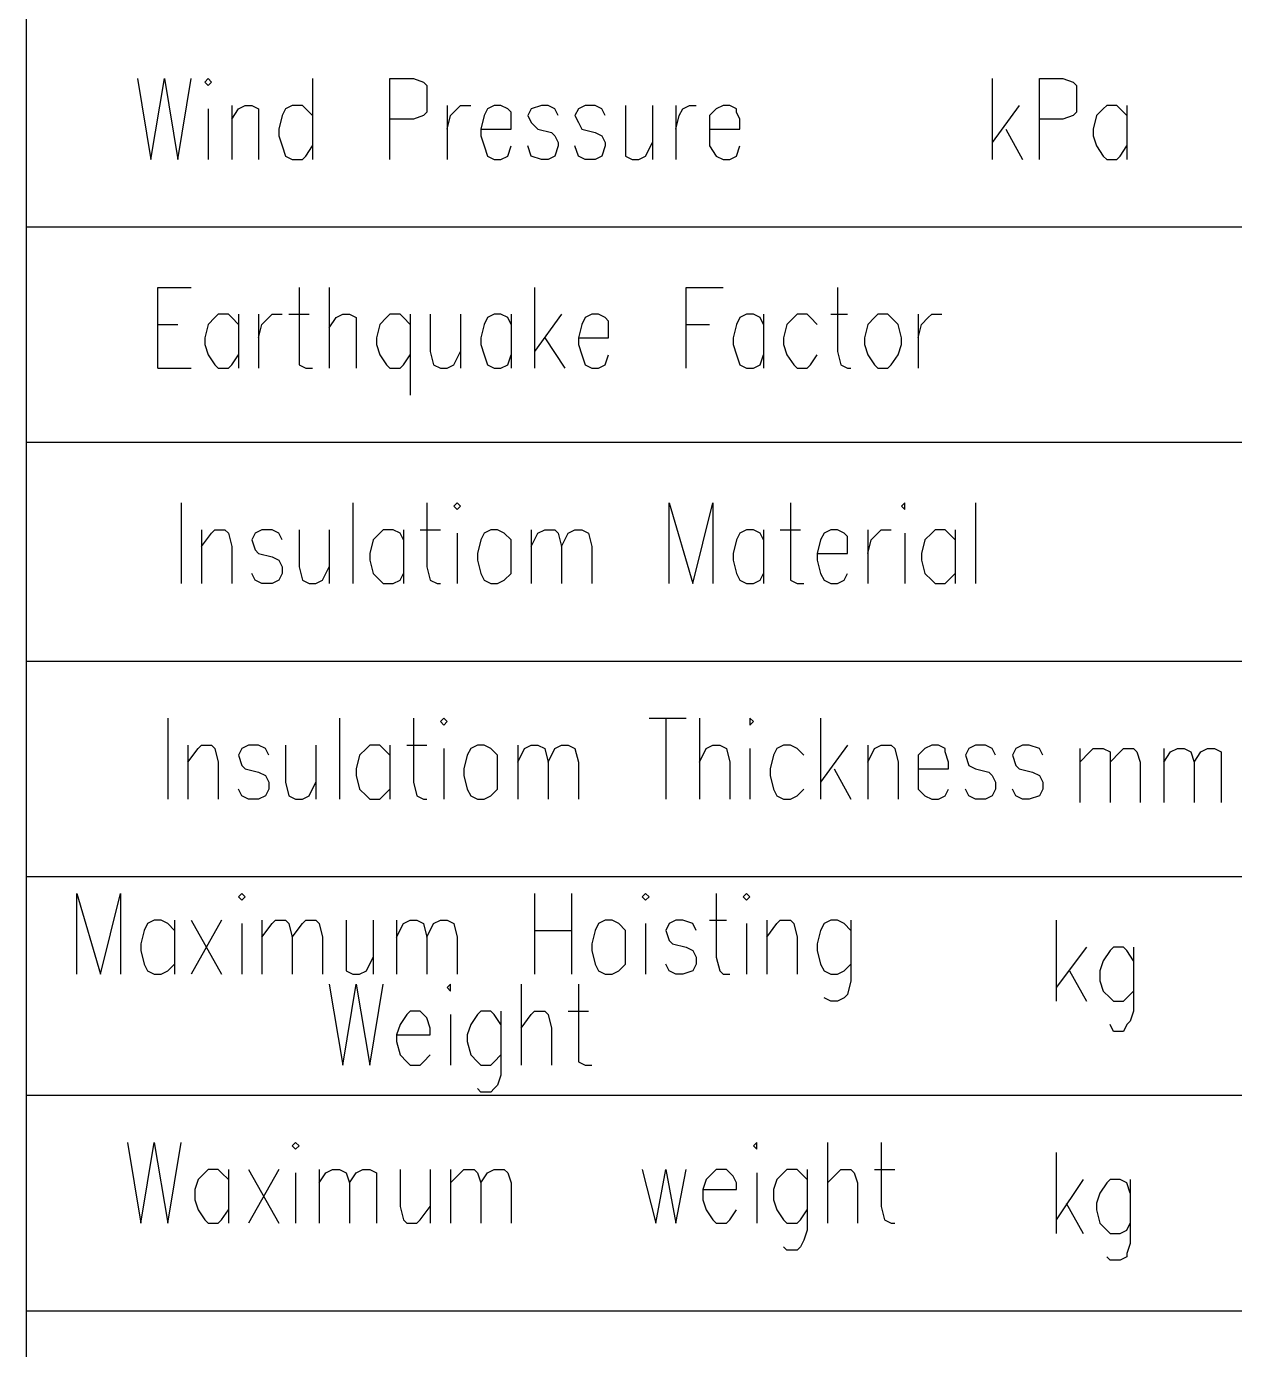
# Model space of a CAD drawing. Extents: x 13.06 to 16.25, y 9.33 to 13.85.
# Drawn here: x 15.2287 to 15.468, y 12.8023 to 13.0643 of the extents above; entities that cross this region are included whole.
import ezdxf

# ---------------------------------------------------------------- set-up
doc = ezdxf.new("R2010")
doc.units = 0
doc.header["$MEASUREMENT"] = 0
doc.linetypes.add('AUSGEZOGEN', pattern=[0])
doc.layers.get('0').update_dxf_attribs({"linetype": 'AUSGEZOGEN'})

msp = doc.modelspace()

# ---------------------------------------------------------------- linework, layer by layer
for points in [[(15.22867, 12.75467), (15.22867, 13.79933)], [(15.25067, 13.054), (15.25333, 13.038), (15.25333, 13.038), (15.256, 13.054), (15.256, 13.054), (15.25867, 13.038), (15.25867, 13.038), (15.26133, 13.054)], [(15.264, 13.05333), (15.26467, 13.05267), (15.26467, 13.05267), (15.26533, 13.05333), (15.26533, 13.05333), (15.26467, 13.054), (15.26467, 13.054), (15.264, 13.05333), (15.264, 13.05333)], [(15.28533, 13.054), (15.28533, 13.038)], [(15.30067, 13.038), (15.30067, 13.054), (15.30067, 13.054), (15.30533, 13.054), (15.30533, 13.054), (15.30733, 13.05333), (15.30733, 13.05333), (15.308, 13.05267), (15.308, 13.05267), (15.308, 13.04733), (15.308, 13.04733), (15.30733, 13.04667), (15.30733, 13.04667), (15.30533, 13.046), (15.30533, 13.046), (15.30067, 13.046)], [(15.42, 13.054), (15.42, 13.038)], [(15.42933, 13.038), (15.42933, 13.054), (15.42933, 13.054), (15.434, 13.054), (15.434, 13.054), (15.436, 13.05333), (15.436, 13.05333), (15.43667, 13.05267), (15.43667, 13.05267), (15.43667, 13.04733), (15.43667, 13.04733), (15.436, 13.04667), (15.436, 13.04667), (15.434, 13.046), (15.434, 13.046), (15.42933, 13.046)], [(15.26467, 13.048), (15.26467, 13.038)], [(15.26933, 13.04867), (15.26933, 13.038)], [(15.26933, 13.046), (15.27067, 13.048), (15.27067, 13.048), (15.272, 13.04867), (15.272, 13.04867), (15.27333, 13.04867), (15.27333, 13.04867), (15.27467, 13.048), (15.27467, 13.048), (15.27467, 13.038)], [(15.28533, 13.04667), (15.284, 13.048), (15.284, 13.048), (15.28333, 13.04867), (15.28333, 13.04867), (15.28133, 13.04867), (15.28133, 13.04867), (15.28, 13.048), (15.28, 13.048), (15.27933, 13.04667), (15.27933, 13.04667), (15.27867, 13.044), (15.27867, 13.044), (15.27867, 13.04267), (15.27867, 13.04267), (15.27933, 13.04067), (15.27933, 13.04067), (15.28, 13.03867), (15.28, 13.03867), (15.28133, 13.038), (15.28133, 13.038), (15.28333, 13.038), (15.28333, 13.038), (15.284, 13.03867), (15.284, 13.03867), (15.28533, 13.04067)], [(15.312, 13.04867), (15.312, 13.038)], [(15.312, 13.044), (15.31267, 13.04667), (15.31267, 13.04667), (15.314, 13.048), (15.314, 13.048), (15.31467, 13.04867), (15.31467, 13.04867), (15.31667, 13.04867)], [(15.31867, 13.044), (15.32467, 13.044), (15.32467, 13.044), (15.32467, 13.046), (15.32467, 13.046), (15.32467, 13.04733), (15.32467, 13.04733), (15.324, 13.048), (15.324, 13.048), (15.32267, 13.04867), (15.32267, 13.04867), (15.32133, 13.04867), (15.32133, 13.04867), (15.32, 13.048), (15.32, 13.048), (15.31933, 13.04667), (15.31933, 13.04667), (15.31867, 13.044), (15.31867, 13.044), (15.31867, 13.04267), (15.31867, 13.04267), (15.31933, 13.04067), (15.31933, 13.04067), (15.32, 13.03867), (15.32, 13.03867), (15.32133, 13.038), (15.32133, 13.038), (15.32267, 13.038), (15.32267, 13.038), (15.324, 13.03867), (15.324, 13.03867), (15.32467, 13.04067)], [(15.334, 13.04667), (15.33333, 13.048), (15.33333, 13.048), (15.332, 13.04867), (15.332, 13.04867), (15.33067, 13.04867), (15.33067, 13.04867), (15.32867, 13.048), (15.32867, 13.048), (15.328, 13.04667), (15.328, 13.04667), (15.32867, 13.04533), (15.32867, 13.04533), (15.33, 13.044), (15.33, 13.044), (15.33267, 13.04333), (15.33267, 13.04333), (15.33333, 13.04267), (15.33333, 13.04267), (15.334, 13.04133), (15.334, 13.04133), (15.334, 13.04067), (15.334, 13.04067), (15.33333, 13.03867), (15.33333, 13.03867), (15.332, 13.038), (15.332, 13.038), (15.33067, 13.038), (15.33067, 13.038), (15.32867, 13.03867), (15.32867, 13.03867), (15.328, 13.04067)], [(15.34333, 13.04667), (15.34267, 13.048), (15.34267, 13.048), (15.34133, 13.04867), (15.34133, 13.04867), (15.33933, 13.04867), (15.33933, 13.04867), (15.338, 13.048), (15.338, 13.048), (15.33733, 13.04667), (15.33733, 13.04667), (15.338, 13.04533), (15.338, 13.04533), (15.33867, 13.044), (15.33867, 13.044), (15.34133, 13.04333), (15.34133, 13.04333), (15.34267, 13.04267), (15.34267, 13.04267), (15.34333, 13.04133), (15.34333, 13.04133), (15.34333, 13.04067), (15.34333, 13.04067), (15.34267, 13.03867), (15.34267, 13.03867), (15.34133, 13.038), (15.34133, 13.038), (15.33933, 13.038), (15.33933, 13.038), (15.338, 13.03867), (15.338, 13.03867), (15.33733, 13.04067)], [(15.34733, 13.04867), (15.34733, 13.03867), (15.34733, 13.03867), (15.34867, 13.038), (15.34867, 13.038), (15.35, 13.038), (15.35, 13.038), (15.35133, 13.03867), (15.35133, 13.03867), (15.35267, 13.04133)], [(15.35267, 13.04867), (15.35267, 13.038)], [(15.35733, 13.04867), (15.35733, 13.038)], [(15.35733, 13.044), (15.358, 13.04667), (15.358, 13.04667), (15.35867, 13.048), (15.35867, 13.048), (15.36, 13.04867), (15.36, 13.04867), (15.36133, 13.04867)], [(15.364, 13.044), (15.37, 13.044), (15.37, 13.044), (15.37, 13.046), (15.37, 13.046), (15.36933, 13.04733), (15.36933, 13.04733), (15.36933, 13.048), (15.36933, 13.048), (15.368, 13.04867), (15.368, 13.04867), (15.36667, 13.04867), (15.36667, 13.04867), (15.36533, 13.048), (15.36533, 13.048), (15.364, 13.04667), (15.364, 13.04667), (15.364, 13.04067), (15.364, 13.04067), (15.36533, 13.03867), (15.36533, 13.03867), (15.36667, 13.038), (15.36667, 13.038), (15.368, 13.038), (15.368, 13.038), (15.36933, 13.03867), (15.36933, 13.03867), (15.37, 13.04067)], [(15.42533, 13.04867), (15.42, 13.04133)], [(15.44667, 13.04667), (15.44533, 13.048), (15.44533, 13.048), (15.44467, 13.04867), (15.44467, 13.04867), (15.44267, 13.04867), (15.44267, 13.04867), (15.442, 13.048), (15.442, 13.048), (15.44067, 13.04667), (15.44067, 13.04667), (15.44, 13.044), (15.44, 13.044), (15.44, 13.04267), (15.44, 13.04267), (15.44067, 13.04067), (15.44067, 13.04067), (15.442, 13.03867), (15.442, 13.03867), (15.44267, 13.038), (15.44267, 13.038), (15.44467, 13.038), (15.44467, 13.038), (15.44533, 13.03867), (15.44533, 13.03867), (15.44667, 13.04067)], [(15.44667, 13.04867), (15.44667, 13.038)], [(15.42267, 13.044), (15.426, 13.038)], [(15.22867, 13.02467), (15.71267, 13.02467)], [(15.25467, 12.99667), (15.25467, 13.01267), (15.25467, 13.01267), (15.26133, 13.01267)], [(15.28267, 13.01267), (15.28267, 12.99733), (15.28267, 12.99733), (15.284, 12.99667), (15.284, 12.99667), (15.28533, 12.99667)], [(15.28867, 13.01267), (15.28867, 12.99667)], [(15.32933, 13.01267), (15.32933, 12.99667)], [(15.35933, 12.99667), (15.35933, 13.01267), (15.35933, 13.01267), (15.36667, 13.01267)], [(15.38933, 13.01267), (15.38933, 13), (15.38933, 13), (15.39, 12.99733), (15.39, 12.99733), (15.39133, 12.99667), (15.39133, 12.99667), (15.392, 12.99667)], [(15.27067, 13.00533), (15.26933, 13.00667), (15.26933, 13.00667), (15.26867, 13.00733), (15.26867, 13.00733), (15.26667, 13.00733), (15.26667, 13.00733), (15.266, 13.00667), (15.266, 13.00667), (15.26467, 13.00533), (15.26467, 13.00533), (15.264, 13.00267), (15.264, 13.00267), (15.264, 13.00133), (15.264, 13.00133), (15.26467, 12.99933), (15.26467, 12.99933), (15.266, 12.99733), (15.266, 12.99733), (15.26667, 12.99667), (15.26667, 12.99667), (15.26867, 12.99667), (15.26867, 12.99667), (15.26933, 12.99733), (15.26933, 12.99733), (15.27067, 12.99933)], [(15.27067, 13.00733), (15.27067, 12.99667)], [(15.27467, 13.00733), (15.27467, 12.99667)], [(15.27467, 13.00267), (15.27533, 13.00533), (15.27533, 13.00533), (15.27667, 13.00667), (15.27667, 13.00667), (15.27733, 13.00733), (15.27733, 13.00733), (15.27933, 13.00733)], [(15.28067, 13.00733), (15.28467, 13.00733)], [(15.28867, 13.00467), (15.29, 13.00667), (15.29, 13.00667), (15.29133, 13.00733), (15.29133, 13.00733), (15.29267, 13.00733), (15.29267, 13.00733), (15.294, 13.00667), (15.294, 13.00667), (15.294, 12.99667)], [(15.30467, 13.00533), (15.30333, 13.00667), (15.30333, 13.00667), (15.30267, 13.00733), (15.30267, 13.00733), (15.30067, 13.00733), (15.30067, 13.00733), (15.3, 13.00667), (15.3, 13.00667), (15.29867, 13.00533), (15.29867, 13.00533), (15.298, 13.00267), (15.298, 13.00267), (15.298, 13.00133), (15.298, 13.00133), (15.29867, 12.99933), (15.29867, 12.99933), (15.3, 12.99733), (15.3, 12.99733), (15.30067, 12.99667), (15.30067, 12.99667), (15.30267, 12.99667), (15.30267, 12.99667), (15.30333, 12.99733), (15.30333, 12.99733), (15.30467, 12.99933)], [(15.30467, 13.00733), (15.30467, 12.99133)], [(15.30867, 13.00733), (15.30867, 13), (15.30867, 13), (15.30933, 12.99733), (15.30933, 12.99733), (15.31067, 12.99667), (15.31067, 12.99667), (15.312, 12.99667), (15.312, 12.99667), (15.31333, 12.99733), (15.31333, 12.99733), (15.31467, 13)], [(15.31467, 13.00733), (15.31467, 12.99667)], [(15.32467, 13.00533), (15.324, 13.00667), (15.324, 13.00667), (15.32267, 13.00733), (15.32267, 13.00733), (15.32133, 13.00733), (15.32133, 13.00733), (15.32, 13.00667), (15.32, 13.00667), (15.31933, 13.00533), (15.31933, 13.00533), (15.31867, 13.00267), (15.31867, 13.00267), (15.31867, 13.00133), (15.31867, 13.00133), (15.31933, 12.99933), (15.31933, 12.99933), (15.32, 12.99733), (15.32, 12.99733), (15.32133, 12.99667), (15.32133, 12.99667), (15.32267, 12.99667), (15.32267, 12.99667), (15.324, 12.99733), (15.324, 12.99733), (15.32467, 12.99933)], [(15.32467, 13.00733), (15.32467, 12.99667)], [(15.33467, 13.00733), (15.32933, 13)], [(15.338, 13.00267), (15.344, 13.00267), (15.344, 13.00267), (15.344, 13.00467), (15.344, 13.00467), (15.344, 13.006), (15.344, 13.006), (15.34333, 13.00667), (15.34333, 13.00667), (15.342, 13.00733), (15.342, 13.00733), (15.34067, 13.00733), (15.34067, 13.00733), (15.33933, 13.00667), (15.33933, 13.00667), (15.33867, 13.00533), (15.33867, 13.00533), (15.338, 13.00267), (15.338, 13.00267), (15.338, 13.00133), (15.338, 13.00133), (15.33867, 12.99933), (15.33867, 12.99933), (15.33933, 12.99733), (15.33933, 12.99733), (15.34067, 12.99667), (15.34067, 12.99667), (15.342, 12.99667), (15.342, 12.99667), (15.34333, 12.99733), (15.34333, 12.99733), (15.344, 12.99933)], [(15.37467, 13.00533), (15.374, 13.00667), (15.374, 13.00667), (15.37267, 13.00733), (15.37267, 13.00733), (15.37133, 13.00733), (15.37133, 13.00733), (15.37, 13.00667), (15.37, 13.00667), (15.36933, 13.00533), (15.36933, 13.00533), (15.36867, 13.00267), (15.36867, 13.00267), (15.36867, 13.00133), (15.36867, 13.00133), (15.36933, 12.99933), (15.36933, 12.99933), (15.37, 12.99733), (15.37, 12.99733), (15.37133, 12.99667), (15.37133, 12.99667), (15.37267, 12.99667), (15.37267, 12.99667), (15.374, 12.99733), (15.374, 12.99733), (15.37467, 12.99933)], [(15.37467, 13.00733), (15.37467, 12.99667)], [(15.38533, 13.00533), (15.384, 13.00667), (15.384, 13.00667), (15.38333, 13.00733), (15.38333, 13.00733), (15.38133, 13.00733), (15.38133, 13.00733), (15.38067, 13.00667), (15.38067, 13.00667), (15.37933, 13.00533), (15.37933, 13.00533), (15.37867, 13.00267), (15.37867, 13.00267), (15.37867, 13.00133), (15.37867, 13.00133), (15.37933, 12.99933), (15.37933, 12.99933), (15.38067, 12.99733), (15.38067, 12.99733), (15.38133, 12.99667), (15.38133, 12.99667), (15.38333, 12.99667), (15.38333, 12.99667), (15.384, 12.99733), (15.384, 12.99733), (15.38533, 12.99933)], [(15.388, 13.00733), (15.39133, 13.00733)], [(15.39733, 13.00733), (15.39667, 13.00667), (15.39667, 13.00667), (15.39533, 13.00533), (15.39533, 13.00533), (15.39467, 13.00267), (15.39467, 13.00267), (15.39467, 13.00133), (15.39467, 13.00133), (15.39533, 12.99933), (15.39533, 12.99933), (15.39667, 12.99733), (15.39667, 12.99733), (15.39733, 12.99667), (15.39733, 12.99667), (15.39933, 12.99667), (15.39933, 12.99667), (15.4, 12.99733), (15.4, 12.99733), (15.40133, 12.99933), (15.40133, 12.99933), (15.402, 13.00133), (15.402, 13.00133), (15.402, 13.00267), (15.402, 13.00267), (15.40133, 13.00533), (15.40133, 13.00533), (15.4, 13.00667), (15.4, 13.00667), (15.39933, 13.00733), (15.39933, 13.00733), (15.39733, 13.00733), (15.39733, 13.00733)], [(15.40533, 13.00733), (15.40533, 12.99667)], [(15.40533, 13.00267), (15.406, 13.00533), (15.406, 13.00533), (15.40733, 13.00667), (15.40733, 13.00667), (15.408, 13.00733), (15.408, 13.00733), (15.41, 13.00733)], [(15.25467, 13.00533), (15.25867, 13.00533)], [(15.35933, 13.00533), (15.364, 13.00533)], [(15.33133, 13.00267), (15.33533, 12.99667)], [(15.25467, 12.99667), (15.26133, 12.99667)], [(15.22867, 12.982), (15.71267, 12.982)], [(15.25933, 12.97), (15.25933, 12.954)], [(15.29333, 12.97), (15.29333, 12.954)], [(15.308, 12.97), (15.308, 12.95733), (15.308, 12.95733), (15.30867, 12.95467), (15.30867, 12.95467), (15.31, 12.954), (15.31, 12.954), (15.31067, 12.954)], [(15.31333, 12.96933), (15.314, 12.96867), (15.314, 12.96867), (15.31467, 12.96933), (15.31467, 12.96933), (15.314, 12.97), (15.314, 12.97), (15.31333, 12.96933), (15.31333, 12.96933)], [(15.356, 12.954), (15.356, 12.97), (15.356, 12.97), (15.36067, 12.954), (15.36067, 12.954), (15.36467, 12.97), (15.36467, 12.97), (15.36467, 12.954)], [(15.38, 12.97), (15.38, 12.95467), (15.38, 12.95467), (15.38133, 12.954), (15.38133, 12.954), (15.38267, 12.954)], [(15.402, 12.96933), (15.40267, 12.96867), (15.40267, 12.96867), (15.40267, 12.97), (15.40267, 12.97), (15.402, 12.96933), (15.402, 12.96933)], [(15.41667, 12.97), (15.41667, 12.954)], [(15.26333, 12.96467), (15.26333, 12.954)], [(15.26333, 12.96133), (15.26533, 12.964), (15.26533, 12.964), (15.266, 12.96467), (15.266, 12.96467), (15.268, 12.96467), (15.268, 12.96467), (15.26867, 12.964), (15.26867, 12.964), (15.26933, 12.96133), (15.26933, 12.96133), (15.26933, 12.954)], [(15.27933, 12.96267), (15.27867, 12.964), (15.27867, 12.964), (15.27733, 12.96467), (15.27733, 12.96467), (15.27533, 12.96467), (15.27533, 12.96467), (15.274, 12.964), (15.274, 12.964), (15.27333, 12.96267), (15.27333, 12.96267), (15.274, 12.96067), (15.274, 12.96067), (15.27467, 12.96), (15.27467, 12.96), (15.27733, 12.95933), (15.27733, 12.95933), (15.27867, 12.95867), (15.27867, 12.95867), (15.27933, 12.95733), (15.27933, 12.95733), (15.27933, 12.956), (15.27933, 12.956), (15.27867, 12.95467), (15.27867, 12.95467), (15.27733, 12.954), (15.27733, 12.954), (15.27533, 12.954), (15.27533, 12.954), (15.274, 12.95467), (15.274, 12.95467), (15.27333, 12.956)], [(15.28267, 12.96467), (15.28267, 12.95733), (15.28267, 12.95733), (15.28333, 12.95467), (15.28333, 12.95467), (15.28467, 12.954), (15.28467, 12.954), (15.286, 12.954), (15.286, 12.954), (15.28733, 12.95467), (15.28733, 12.95467), (15.28867, 12.95733)], [(15.28867, 12.96467), (15.28867, 12.954)], [(15.30333, 12.96267), (15.30267, 12.964), (15.30267, 12.964), (15.30133, 12.96467), (15.30133, 12.96467), (15.29933, 12.96467), (15.29933, 12.96467), (15.29867, 12.964), (15.29867, 12.964), (15.29733, 12.96267), (15.29733, 12.96267), (15.29667, 12.96), (15.29667, 12.96), (15.29667, 12.95867), (15.29667, 12.95867), (15.29733, 12.956), (15.29733, 12.956), (15.29867, 12.95467), (15.29867, 12.95467), (15.29933, 12.954), (15.29933, 12.954), (15.30133, 12.954), (15.30133, 12.954), (15.30267, 12.95467), (15.30267, 12.95467), (15.30333, 12.956)], [(15.30333, 12.96467), (15.30333, 12.954)], [(15.30667, 12.96467), (15.31067, 12.96467)], [(15.314, 12.964), (15.314, 12.954)], [(15.32067, 12.96467), (15.31933, 12.964), (15.31933, 12.964), (15.31867, 12.96267), (15.31867, 12.96267), (15.318, 12.96), (15.318, 12.96), (15.318, 12.95867), (15.318, 12.95867), (15.31867, 12.956), (15.31867, 12.956), (15.31933, 12.95467), (15.31933, 12.95467), (15.32067, 12.954), (15.32067, 12.954), (15.322, 12.954), (15.322, 12.954), (15.32333, 12.95467), (15.32333, 12.95467), (15.32467, 12.956), (15.32467, 12.956), (15.32467, 12.96267), (15.32467, 12.96267), (15.32333, 12.964), (15.32333, 12.964), (15.322, 12.96467), (15.322, 12.96467), (15.32067, 12.96467), (15.32067, 12.96467)], [(15.32867, 12.96467), (15.32867, 12.954)], [(15.32867, 12.96133), (15.33, 12.964), (15.33, 12.964), (15.33133, 12.96467), (15.33133, 12.96467), (15.33333, 12.96467), (15.33333, 12.96467), (15.334, 12.964), (15.334, 12.964), (15.33467, 12.96133), (15.33467, 12.96133), (15.33467, 12.954)], [(15.33467, 12.96133), (15.336, 12.964), (15.336, 12.964), (15.33733, 12.96467), (15.33733, 12.96467), (15.33867, 12.96467), (15.33867, 12.96467), (15.34, 12.964), (15.34, 12.964), (15.34067, 12.96133), (15.34067, 12.96133), (15.34067, 12.954)], [(15.37467, 12.96267), (15.374, 12.964), (15.374, 12.964), (15.37267, 12.96467), (15.37267, 12.96467), (15.37133, 12.96467), (15.37133, 12.96467), (15.37, 12.964), (15.37, 12.964), (15.36933, 12.96267), (15.36933, 12.96267), (15.36867, 12.96), (15.36867, 12.96), (15.36867, 12.95867), (15.36867, 12.95867), (15.36933, 12.956), (15.36933, 12.956), (15.37, 12.95467), (15.37, 12.95467), (15.37133, 12.954), (15.37133, 12.954), (15.37267, 12.954), (15.37267, 12.954), (15.374, 12.95467), (15.374, 12.95467), (15.37467, 12.956)], [(15.37467, 12.96467), (15.37467, 12.954)], [(15.378, 12.96467), (15.382, 12.96467)], [(15.38533, 12.96), (15.39133, 12.96), (15.39133, 12.96), (15.39133, 12.96133), (15.39133, 12.96133), (15.39133, 12.96333), (15.39133, 12.96333), (15.39067, 12.964), (15.39067, 12.964), (15.38933, 12.96467), (15.38933, 12.96467), (15.388, 12.96467), (15.388, 12.96467), (15.38667, 12.964), (15.38667, 12.964), (15.386, 12.96267), (15.386, 12.96267), (15.38533, 12.96), (15.38533, 12.96), (15.38533, 12.95867), (15.38533, 12.95867), (15.386, 12.956), (15.386, 12.956), (15.38667, 12.95467), (15.38667, 12.95467), (15.388, 12.954), (15.388, 12.954), (15.38933, 12.954), (15.38933, 12.954), (15.39067, 12.95467), (15.39067, 12.95467), (15.39133, 12.956)], [(15.39533, 12.96467), (15.39533, 12.954)], [(15.39533, 12.96), (15.396, 12.96267), (15.396, 12.96267), (15.39733, 12.964), (15.39733, 12.964), (15.398, 12.96467), (15.398, 12.96467), (15.4, 12.96467)], [(15.40267, 12.964), (15.40267, 12.954)], [(15.41267, 12.96267), (15.41133, 12.964), (15.41133, 12.964), (15.41067, 12.96467), (15.41067, 12.96467), (15.40867, 12.96467), (15.40867, 12.96467), (15.408, 12.964), (15.408, 12.964), (15.40667, 12.96267), (15.40667, 12.96267), (15.406, 12.96), (15.406, 12.96), (15.406, 12.95867), (15.406, 12.95867), (15.40667, 12.956), (15.40667, 12.956), (15.408, 12.95467), (15.408, 12.95467), (15.40867, 12.954), (15.40867, 12.954), (15.41067, 12.954), (15.41067, 12.954), (15.41133, 12.95467), (15.41133, 12.95467), (15.41267, 12.956)], [(15.41267, 12.96467), (15.41267, 12.954)], [(15.22867, 12.93867), (15.71267, 12.93867)], [(15.25667, 12.92733), (15.25667, 12.91133)], [(15.29067, 12.92733), (15.29067, 12.91133)], [(15.30533, 12.92733), (15.30533, 12.91467), (15.30533, 12.91467), (15.306, 12.912), (15.306, 12.912), (15.30733, 12.91133), (15.30733, 12.91133), (15.308, 12.91133)], [(15.31067, 12.92667), (15.31133, 12.926), (15.31133, 12.926), (15.312, 12.92667), (15.312, 12.92667), (15.31133, 12.92733), (15.31133, 12.92733), (15.31067, 12.92667), (15.31067, 12.92667)], [(15.352, 12.92733), (15.35933, 12.92733)], [(15.35533, 12.92733), (15.35533, 12.91133)], [(15.362, 12.92733), (15.362, 12.91133)], [(15.372, 12.92667), (15.372, 12.926), (15.372, 12.926), (15.37267, 12.92667), (15.37267, 12.92667), (15.372, 12.92733), (15.372, 12.92733), (15.372, 12.92667), (15.372, 12.92667)], [(15.386, 12.92733), (15.386, 12.91133)], [(15.26067, 12.922), (15.26067, 12.91133)], [(15.26067, 12.91867), (15.26267, 12.92133), (15.26267, 12.92133), (15.26333, 12.922), (15.26333, 12.922), (15.26533, 12.922), (15.26533, 12.922), (15.266, 12.92133), (15.266, 12.92133), (15.26667, 12.91867), (15.26667, 12.91867), (15.26667, 12.91133)], [(15.27667, 12.92), (15.276, 12.92133), (15.276, 12.92133), (15.27467, 12.922), (15.27467, 12.922), (15.27267, 12.922), (15.27267, 12.922), (15.27133, 12.92133), (15.27133, 12.92133), (15.27067, 12.92), (15.27067, 12.92), (15.27133, 12.918), (15.27133, 12.918), (15.272, 12.91733), (15.272, 12.91733), (15.27467, 12.91667), (15.27467, 12.91667), (15.276, 12.916), (15.276, 12.916), (15.27667, 12.91467), (15.27667, 12.91467), (15.27667, 12.91333), (15.27667, 12.91333), (15.276, 12.912), (15.276, 12.912), (15.27467, 12.91133), (15.27467, 12.91133), (15.27267, 12.91133), (15.27267, 12.91133), (15.27133, 12.912), (15.27133, 12.912), (15.27067, 12.91333)], [(15.28, 12.922), (15.28, 12.91467), (15.28, 12.91467), (15.28067, 12.912), (15.28067, 12.912), (15.282, 12.91133), (15.282, 12.91133), (15.28333, 12.91133), (15.28333, 12.91133), (15.28467, 12.912), (15.28467, 12.912), (15.286, 12.91467)], [(15.286, 12.922), (15.286, 12.91133)], [(15.30067, 12.92), (15.29933, 12.92133), (15.29933, 12.92133), (15.29867, 12.922), (15.29867, 12.922), (15.29667, 12.922), (15.29667, 12.922), (15.296, 12.92133), (15.296, 12.92133), (15.29467, 12.92), (15.29467, 12.92), (15.294, 12.91733), (15.294, 12.91733), (15.294, 12.916), (15.294, 12.916), (15.29467, 12.91333), (15.29467, 12.91333), (15.296, 12.912), (15.296, 12.912), (15.29667, 12.91133), (15.29667, 12.91133), (15.29867, 12.91133), (15.29867, 12.91133), (15.29933, 12.912), (15.29933, 12.912), (15.30067, 12.91333)], [(15.30067, 12.922), (15.30067, 12.91133)], [(15.304, 12.922), (15.308, 12.922)], [(15.318, 12.922), (15.31667, 12.92133), (15.31667, 12.92133), (15.316, 12.92), (15.316, 12.92), (15.31533, 12.91733), (15.31533, 12.91733), (15.31533, 12.916), (15.31533, 12.916), (15.316, 12.91333), (15.316, 12.91333), (15.31667, 12.912), (15.31667, 12.912), (15.318, 12.91133), (15.318, 12.91133), (15.31933, 12.91133), (15.31933, 12.91133), (15.32067, 12.912), (15.32067, 12.912), (15.322, 12.91333), (15.322, 12.91333), (15.322, 12.92), (15.322, 12.92), (15.32067, 12.92133), (15.32067, 12.92133), (15.31933, 12.922), (15.31933, 12.922), (15.318, 12.922), (15.318, 12.922)], [(15.326, 12.922), (15.326, 12.91133)], [(15.326, 12.91867), (15.32733, 12.92133), (15.32733, 12.92133), (15.32867, 12.922), (15.32867, 12.922), (15.33, 12.922), (15.33, 12.922), (15.33133, 12.92133), (15.33133, 12.92133), (15.332, 12.91867), (15.332, 12.91867), (15.332, 12.91133)], [(15.332, 12.91867), (15.33333, 12.92133), (15.33333, 12.92133), (15.33467, 12.922), (15.33467, 12.922), (15.336, 12.922), (15.336, 12.922), (15.33733, 12.92133), (15.33733, 12.92133), (15.338, 12.91867), (15.338, 12.91867), (15.338, 12.91133)], [(15.362, 12.91867), (15.36333, 12.92133), (15.36333, 12.92133), (15.36467, 12.922), (15.36467, 12.922), (15.366, 12.922), (15.366, 12.922), (15.36733, 12.92133), (15.36733, 12.92133), (15.368, 12.91867), (15.368, 12.91867), (15.368, 12.91133)], [(15.38267, 12.92), (15.38133, 12.92133), (15.38133, 12.92133), (15.38, 12.922), (15.38, 12.922), (15.37867, 12.922), (15.37867, 12.922), (15.37733, 12.92133), (15.37733, 12.92133), (15.37667, 12.92), (15.37667, 12.92), (15.376, 12.91733), (15.376, 12.91733), (15.376, 12.916), (15.376, 12.916), (15.37667, 12.91333), (15.37667, 12.91333), (15.37733, 12.912), (15.37733, 12.912), (15.37867, 12.91133), (15.37867, 12.91133), (15.38, 12.91133), (15.38, 12.91133), (15.38133, 12.912), (15.38133, 12.912), (15.38267, 12.91333)], [(15.39133, 12.922), (15.386, 12.91467)], [(15.39533, 12.922), (15.39533, 12.91133)], [(15.39533, 12.91867), (15.39667, 12.92133), (15.39667, 12.92133), (15.398, 12.922), (15.398, 12.922), (15.4, 12.922), (15.4, 12.922), (15.40067, 12.92133), (15.40067, 12.92133), (15.40133, 12.91867), (15.40133, 12.91867), (15.40133, 12.91133)], [(15.40533, 12.91733), (15.41133, 12.91733), (15.41133, 12.91733), (15.41133, 12.91867), (15.41133, 12.91867), (15.41067, 12.92067), (15.41067, 12.92067), (15.41067, 12.92133), (15.41067, 12.92133), (15.40933, 12.922), (15.40933, 12.922), (15.408, 12.922), (15.408, 12.922), (15.40667, 12.92133), (15.40667, 12.92133), (15.40533, 12.92), (15.40533, 12.92), (15.40533, 12.91333), (15.40533, 12.91333), (15.40667, 12.912), (15.40667, 12.912), (15.408, 12.91133), (15.408, 12.91133), (15.40933, 12.91133), (15.40933, 12.91133), (15.41067, 12.912), (15.41067, 12.912), (15.41133, 12.91333)], [(15.42067, 12.92), (15.42, 12.92133), (15.42, 12.92133), (15.41867, 12.922), (15.41867, 12.922), (15.41667, 12.922), (15.41667, 12.922), (15.41533, 12.92133), (15.41533, 12.92133), (15.41467, 12.92), (15.41467, 12.92), (15.41533, 12.918), (15.41533, 12.918), (15.41667, 12.91733), (15.41667, 12.91733), (15.41933, 12.91667), (15.41933, 12.91667), (15.42, 12.916), (15.42, 12.916), (15.42067, 12.91467), (15.42067, 12.91467), (15.42067, 12.91333), (15.42067, 12.91333), (15.42, 12.912), (15.42, 12.912), (15.41867, 12.91133), (15.41867, 12.91133), (15.41667, 12.91133), (15.41667, 12.91133), (15.41533, 12.912), (15.41533, 12.912), (15.41467, 12.91333)], [(15.43, 12.92), (15.42933, 12.92133), (15.42933, 12.92133), (15.42733, 12.922), (15.42733, 12.922), (15.426, 12.922), (15.426, 12.922), (15.42467, 12.92133), (15.42467, 12.92133), (15.424, 12.92), (15.424, 12.92), (15.42467, 12.918), (15.42467, 12.918), (15.42533, 12.91733), (15.42533, 12.91733), (15.428, 12.91667), (15.428, 12.91667), (15.42933, 12.916), (15.42933, 12.916), (15.43, 12.91467), (15.43, 12.91467), (15.43, 12.91333), (15.43, 12.91333), (15.42933, 12.912), (15.42933, 12.912), (15.42733, 12.91133), (15.42733, 12.91133), (15.426, 12.91133), (15.426, 12.91133), (15.42467, 12.912), (15.42467, 12.912), (15.424, 12.91333)], [(15.31133, 12.92133), (15.31133, 12.91133)], [(15.372, 12.92133), (15.372, 12.91133)], [(15.43733, 12.92133), (15.43733, 12.91067)], [(15.43733, 12.91867), (15.43933, 12.92067), (15.43933, 12.92067), (15.44, 12.92133), (15.44, 12.92133), (15.442, 12.92133), (15.442, 12.92133), (15.44333, 12.92067), (15.44333, 12.92067), (15.44333, 12.91067)], [(15.44333, 12.91867), (15.44533, 12.92067), (15.44533, 12.92067), (15.446, 12.92133), (15.446, 12.92133), (15.448, 12.92133), (15.448, 12.92133), (15.44867, 12.92067), (15.44867, 12.92067), (15.44933, 12.91867), (15.44933, 12.91867), (15.44933, 12.91067)], [(15.454, 12.92133), (15.454, 12.91067)], [(15.454, 12.91867), (15.45533, 12.92067), (15.45533, 12.92067), (15.45667, 12.92133), (15.45667, 12.92133), (15.458, 12.92133), (15.458, 12.92133), (15.45933, 12.92067), (15.45933, 12.92067), (15.46, 12.91867), (15.46, 12.91867), (15.46, 12.91067)], [(15.46, 12.91867), (15.46133, 12.92067), (15.46133, 12.92067), (15.46267, 12.92133), (15.46267, 12.92133), (15.464, 12.92133), (15.464, 12.92133), (15.46533, 12.92067), (15.46533, 12.92067), (15.46533, 12.91067)], [(15.38867, 12.91733), (15.392, 12.91133)], [(15.22867, 12.896), (15.71267, 12.896)], [(15.23867, 12.87667), (15.23867, 12.89267), (15.23867, 12.89267), (15.24333, 12.87667), (15.24333, 12.87667), (15.24733, 12.89267), (15.24733, 12.89267), (15.24733, 12.87667)], [(15.27067, 12.892), (15.27133, 12.89133), (15.27133, 12.89133), (15.272, 12.892), (15.272, 12.892), (15.27133, 12.89267), (15.27133, 12.89267), (15.27067, 12.892), (15.27067, 12.892)], [(15.32933, 12.89267), (15.32933, 12.87667)], [(15.33667, 12.89267), (15.33667, 12.87667)], [(15.35067, 12.892), (15.35133, 12.89133), (15.35133, 12.89133), (15.352, 12.892), (15.352, 12.892), (15.35133, 12.89267), (15.35133, 12.89267), (15.35067, 12.892), (15.35067, 12.892)], [(15.36533, 12.89267), (15.36533, 12.88), (15.36533, 12.88), (15.366, 12.87733), (15.366, 12.87733), (15.36667, 12.87667), (15.36667, 12.87667), (15.368, 12.87667)], [(15.37067, 12.892), (15.37133, 12.89133), (15.37133, 12.89133), (15.372, 12.892), (15.372, 12.892), (15.37133, 12.89267), (15.37133, 12.89267), (15.37067, 12.892), (15.37067, 12.892)], [(15.258, 12.88533), (15.25667, 12.88667), (15.25667, 12.88667), (15.25533, 12.88733), (15.25533, 12.88733), (15.254, 12.88733), (15.254, 12.88733), (15.25267, 12.88667), (15.25267, 12.88667), (15.252, 12.88533), (15.252, 12.88533), (15.25133, 12.88267), (15.25133, 12.88267), (15.25133, 12.88133), (15.25133, 12.88133), (15.252, 12.87867), (15.252, 12.87867), (15.25267, 12.87733), (15.25267, 12.87733), (15.254, 12.87667), (15.254, 12.87667), (15.25533, 12.87667), (15.25533, 12.87667), (15.25667, 12.87733), (15.25667, 12.87733), (15.258, 12.87867)], [(15.258, 12.88733), (15.258, 12.87667)], [(15.26133, 12.88733), (15.26733, 12.87667)], [(15.26733, 12.88733), (15.26133, 12.87667)], [(15.27133, 12.88667), (15.27133, 12.87667)], [(15.27533, 12.88733), (15.27533, 12.87667)], [(15.27533, 12.884), (15.27733, 12.88667), (15.27733, 12.88667), (15.278, 12.88733), (15.278, 12.88733), (15.28, 12.88733), (15.28, 12.88733), (15.28067, 12.88667), (15.28067, 12.88667), (15.28133, 12.884), (15.28133, 12.884), (15.28133, 12.87667)], [(15.28133, 12.884), (15.28333, 12.88667), (15.28333, 12.88667), (15.284, 12.88733), (15.284, 12.88733), (15.286, 12.88733), (15.286, 12.88733), (15.28667, 12.88667), (15.28667, 12.88667), (15.28733, 12.884), (15.28733, 12.884), (15.28733, 12.87667)], [(15.292, 12.88733), (15.292, 12.87733), (15.292, 12.87733), (15.29333, 12.87667), (15.29333, 12.87667), (15.29467, 12.87667), (15.29467, 12.87667), (15.296, 12.87733), (15.296, 12.87733), (15.29733, 12.88)], [(15.29733, 12.88733), (15.29733, 12.87667)], [(15.302, 12.88733), (15.302, 12.87667)], [(15.302, 12.884), (15.30333, 12.88667), (15.30333, 12.88667), (15.30467, 12.88733), (15.30467, 12.88733), (15.306, 12.88733), (15.306, 12.88733), (15.30733, 12.88667), (15.30733, 12.88667), (15.308, 12.884), (15.308, 12.884), (15.308, 12.87667)], [(15.308, 12.884), (15.30933, 12.88667), (15.30933, 12.88667), (15.31067, 12.88733), (15.31067, 12.88733), (15.312, 12.88733), (15.312, 12.88733), (15.31333, 12.88667), (15.31333, 12.88667), (15.314, 12.884), (15.314, 12.884), (15.314, 12.87667)], [(15.32933, 12.88533), (15.33667, 12.88533)], [(15.34333, 12.88733), (15.342, 12.88667), (15.342, 12.88667), (15.34133, 12.88533), (15.34133, 12.88533), (15.34067, 12.88267), (15.34067, 12.88267), (15.34067, 12.88133), (15.34067, 12.88133), (15.34133, 12.87867), (15.34133, 12.87867), (15.342, 12.87733), (15.342, 12.87733), (15.34333, 12.87667), (15.34333, 12.87667), (15.34467, 12.87667), (15.34467, 12.87667), (15.346, 12.87733), (15.346, 12.87733), (15.34733, 12.87867), (15.34733, 12.87867), (15.34733, 12.88533), (15.34733, 12.88533), (15.346, 12.88667), (15.346, 12.88667), (15.34467, 12.88733), (15.34467, 12.88733), (15.34333, 12.88733), (15.34333, 12.88733)], [(15.35133, 12.88667), (15.35133, 12.87667)], [(15.36133, 12.88533), (15.36067, 12.88667), (15.36067, 12.88667), (15.35867, 12.88733), (15.35867, 12.88733), (15.35733, 12.88733), (15.35733, 12.88733), (15.356, 12.88667), (15.356, 12.88667), (15.35533, 12.88533), (15.35533, 12.88533), (15.356, 12.88333), (15.356, 12.88333), (15.35667, 12.88267), (15.35667, 12.88267), (15.35933, 12.882), (15.35933, 12.882), (15.36067, 12.88133), (15.36067, 12.88133), (15.36133, 12.88), (15.36133, 12.88), (15.36133, 12.87867), (15.36133, 12.87867), (15.36067, 12.87733), (15.36067, 12.87733), (15.35867, 12.87667), (15.35867, 12.87667), (15.35733, 12.87667), (15.35733, 12.87667), (15.356, 12.87733), (15.356, 12.87733), (15.35533, 12.87867)], [(15.364, 12.88733), (15.36733, 12.88733)], [(15.37133, 12.88667), (15.37133, 12.87667)], [(15.37533, 12.88733), (15.37533, 12.87667)], [(15.37533, 12.884), (15.37733, 12.88667), (15.37733, 12.88667), (15.378, 12.88733), (15.378, 12.88733), (15.38, 12.88733), (15.38, 12.88733), (15.38067, 12.88667), (15.38067, 12.88667), (15.38133, 12.884), (15.38133, 12.884), (15.38133, 12.87667)], [(15.392, 12.88533), (15.39067, 12.88667), (15.39067, 12.88667), (15.38933, 12.88733), (15.38933, 12.88733), (15.388, 12.88733), (15.388, 12.88733), (15.38667, 12.88667), (15.38667, 12.88667), (15.386, 12.88533), (15.386, 12.88533), (15.38533, 12.88267), (15.38533, 12.88267), (15.38533, 12.88133), (15.38533, 12.88133), (15.386, 12.87867), (15.386, 12.87867), (15.38667, 12.87733), (15.38667, 12.87733), (15.388, 12.87667), (15.388, 12.87667), (15.38933, 12.87667), (15.38933, 12.87667), (15.39067, 12.87733), (15.39067, 12.87733), (15.392, 12.87867)], [(15.392, 12.88733), (15.392, 12.87533), (15.392, 12.87533), (15.39133, 12.87267), (15.39133, 12.87267), (15.39067, 12.872), (15.39067, 12.872), (15.38933, 12.87133), (15.38933, 12.87133), (15.388, 12.87133), (15.388, 12.87133), (15.38667, 12.872)], [(15.43267, 12.88733), (15.43267, 12.87133)], [(15.43867, 12.882), (15.43267, 12.874)], [(15.448, 12.87933), (15.44667, 12.88133), (15.44667, 12.88133), (15.446, 12.882), (15.446, 12.882), (15.444, 12.882), (15.444, 12.882), (15.44333, 12.88133), (15.44333, 12.88133), (15.442, 12.87933), (15.442, 12.87933), (15.44133, 12.87733), (15.44133, 12.87733), (15.44133, 12.87533), (15.44133, 12.87533), (15.442, 12.87333), (15.442, 12.87333), (15.44333, 12.872), (15.44333, 12.872), (15.444, 12.87133), (15.444, 12.87133), (15.446, 12.87133), (15.446, 12.87133), (15.44667, 12.872), (15.44667, 12.872), (15.448, 12.87333)], [(15.448, 12.882), (15.448, 12.86933), (15.448, 12.86933), (15.44733, 12.86733), (15.44733, 12.86733), (15.44667, 12.86667), (15.44667, 12.86667), (15.446, 12.86533), (15.446, 12.86533), (15.444, 12.86533), (15.444, 12.86533), (15.44333, 12.86667)], [(15.43533, 12.87733), (15.43867, 12.87133)], [(15.28867, 12.87467), (15.29133, 12.85867), (15.29133, 12.85867), (15.294, 12.87467), (15.294, 12.87467), (15.29667, 12.85867), (15.29667, 12.85867), (15.29933, 12.87467)], [(15.312, 12.874), (15.31267, 12.87333), (15.31267, 12.87333), (15.31267, 12.87467), (15.31267, 12.87467), (15.312, 12.874), (15.312, 12.874)], [(15.32667, 12.87467), (15.32667, 12.85867)], [(15.338, 12.87467), (15.338, 12.85933), (15.338, 12.85933), (15.33933, 12.85867), (15.33933, 12.85867), (15.34067, 12.85867)], [(15.302, 12.86467), (15.30867, 12.86467), (15.30867, 12.86467), (15.30867, 12.866), (15.30867, 12.866), (15.308, 12.868), (15.308, 12.868), (15.30733, 12.86867), (15.30733, 12.86867), (15.30667, 12.86933), (15.30667, 12.86933), (15.30467, 12.86933), (15.30467, 12.86933), (15.304, 12.86867), (15.304, 12.86867), (15.30267, 12.86667), (15.30267, 12.86667), (15.302, 12.86467), (15.302, 12.86467), (15.302, 12.86333), (15.302, 12.86333), (15.30267, 12.86067), (15.30267, 12.86067), (15.304, 12.85933), (15.304, 12.85933), (15.30467, 12.85867), (15.30467, 12.85867), (15.30667, 12.85867), (15.30667, 12.85867), (15.30733, 12.85933), (15.30733, 12.85933), (15.30867, 12.86067)], [(15.31267, 12.86867), (15.31267, 12.85867)], [(15.32267, 12.86667), (15.32133, 12.86867), (15.32133, 12.86867), (15.32067, 12.86933), (15.32067, 12.86933), (15.31867, 12.86933), (15.31867, 12.86933), (15.318, 12.86867), (15.318, 12.86867), (15.31667, 12.86667), (15.31667, 12.86667), (15.316, 12.86467), (15.316, 12.86467), (15.316, 12.86333), (15.316, 12.86333), (15.31667, 12.86067), (15.31667, 12.86067), (15.318, 12.85933), (15.318, 12.85933), (15.31867, 12.85867), (15.31867, 12.85867), (15.32067, 12.85867), (15.32067, 12.85867), (15.32133, 12.85933), (15.32133, 12.85933), (15.32267, 12.86067)], [(15.32267, 12.86933), (15.32267, 12.85667), (15.32267, 12.85667), (15.322, 12.85467), (15.322, 12.85467), (15.32133, 12.854), (15.32133, 12.854), (15.32067, 12.85333), (15.32067, 12.85333), (15.31867, 12.85333), (15.31867, 12.85333), (15.318, 12.854)], [(15.32667, 12.866), (15.32867, 12.86867), (15.32867, 12.86867), (15.32933, 12.86933), (15.32933, 12.86933), (15.33133, 12.86933), (15.33133, 12.86933), (15.332, 12.86867), (15.332, 12.86867), (15.33267, 12.866), (15.33267, 12.866), (15.33267, 12.85867)], [(15.336, 12.86933), (15.34, 12.86933)], [(15.71267, 12.85267), (15.22867, 12.85267)], [(15.24867, 12.84333), (15.25133, 12.82733), (15.25133, 12.82733), (15.254, 12.84333), (15.254, 12.84333), (15.25667, 12.82733), (15.25667, 12.82733), (15.25933, 12.84333)], [(15.28133, 12.84267), (15.282, 12.842), (15.282, 12.842), (15.28267, 12.84267), (15.28267, 12.84267), (15.282, 12.84333), (15.282, 12.84333), (15.28133, 12.84267), (15.28133, 12.84267)], [(15.37267, 12.84267), (15.37333, 12.842), (15.37333, 12.842), (15.37333, 12.84333), (15.37333, 12.84333), (15.37267, 12.84267), (15.37267, 12.84267)], [(15.38733, 12.84333), (15.38733, 12.82733)], [(15.398, 12.84333), (15.398, 12.83067), (15.398, 12.83067), (15.39867, 12.828), (15.39867, 12.828), (15.4, 12.82733), (15.4, 12.82733), (15.40067, 12.82733)], [(15.43267, 12.84133), (15.43267, 12.82533)], [(15.26867, 12.836), (15.26733, 12.83733), (15.26733, 12.83733), (15.26667, 12.838), (15.26667, 12.838), (15.26467, 12.838), (15.26467, 12.838), (15.264, 12.83733), (15.264, 12.83733), (15.26267, 12.836), (15.26267, 12.836), (15.262, 12.834), (15.262, 12.834), (15.262, 12.832), (15.262, 12.832), (15.26267, 12.83), (15.26267, 12.83), (15.264, 12.828), (15.264, 12.828), (15.26467, 12.82733), (15.26467, 12.82733), (15.26667, 12.82733), (15.26667, 12.82733), (15.26733, 12.828), (15.26733, 12.828), (15.26867, 12.83)], [(15.26867, 12.838), (15.26867, 12.82733)], [(15.27267, 12.838), (15.27867, 12.82733)], [(15.27867, 12.838), (15.27267, 12.82733)], [(15.282, 12.83733), (15.282, 12.82733)], [(15.28667, 12.838), (15.28667, 12.82733)], [(15.28667, 12.83533), (15.288, 12.83733), (15.288, 12.83733), (15.28933, 12.838), (15.28933, 12.838), (15.29067, 12.838), (15.29067, 12.838), (15.292, 12.83733), (15.292, 12.83733), (15.29267, 12.83533), (15.29267, 12.83533), (15.29267, 12.82733)], [(15.29267, 12.83533), (15.294, 12.83733), (15.294, 12.83733), (15.29533, 12.838), (15.29533, 12.838), (15.29667, 12.838), (15.29667, 12.838), (15.298, 12.83733), (15.298, 12.83733), (15.298, 12.82733)], [(15.30267, 12.838), (15.30267, 12.83067), (15.30267, 12.83067), (15.30333, 12.828), (15.30333, 12.828), (15.304, 12.82733), (15.304, 12.82733), (15.306, 12.82733), (15.306, 12.82733), (15.30667, 12.828), (15.30667, 12.828), (15.30867, 12.83067)], [(15.30867, 12.838), (15.30867, 12.82733)], [(15.31267, 12.838), (15.31267, 12.82733)], [(15.31267, 12.83533), (15.31467, 12.83733), (15.31467, 12.83733), (15.31533, 12.838), (15.31533, 12.838), (15.31733, 12.838), (15.31733, 12.838), (15.318, 12.83733), (15.318, 12.83733), (15.31867, 12.83533), (15.31867, 12.83533), (15.31867, 12.82733)], [(15.31867, 12.83533), (15.32, 12.83733), (15.32, 12.83733), (15.32133, 12.838), (15.32133, 12.838), (15.32333, 12.838), (15.32333, 12.838), (15.324, 12.83733), (15.324, 12.83733), (15.32467, 12.83533), (15.32467, 12.83533), (15.32467, 12.82733)], [(15.35067, 12.838), (15.35333, 12.82733), (15.35333, 12.82733), (15.35533, 12.838), (15.35533, 12.838), (15.35733, 12.82733), (15.35733, 12.82733), (15.35933, 12.838)], [(15.36267, 12.834), (15.36933, 12.834), (15.36933, 12.834), (15.36933, 12.83533), (15.36933, 12.83533), (15.36867, 12.83667), (15.36867, 12.83667), (15.368, 12.83733), (15.368, 12.83733), (15.36733, 12.838), (15.36733, 12.838), (15.36533, 12.838), (15.36533, 12.838), (15.36467, 12.83733), (15.36467, 12.83733), (15.36333, 12.836), (15.36333, 12.836), (15.36267, 12.834), (15.36267, 12.834), (15.36267, 12.832), (15.36267, 12.832), (15.36333, 12.83), (15.36333, 12.83), (15.36467, 12.828), (15.36467, 12.828), (15.36533, 12.82733), (15.36533, 12.82733), (15.36733, 12.82733), (15.36733, 12.82733), (15.368, 12.828), (15.368, 12.828), (15.36933, 12.83)], [(15.37333, 12.83733), (15.37333, 12.82733)], [(15.38333, 12.836), (15.382, 12.83733), (15.382, 12.83733), (15.38133, 12.838), (15.38133, 12.838), (15.37933, 12.838), (15.37933, 12.838), (15.37867, 12.83733), (15.37867, 12.83733), (15.37733, 12.836), (15.37733, 12.836), (15.37667, 12.834), (15.37667, 12.834), (15.37667, 12.832), (15.37667, 12.832), (15.37733, 12.83), (15.37733, 12.83), (15.37867, 12.828), (15.37867, 12.828), (15.37933, 12.82733), (15.37933, 12.82733), (15.38133, 12.82733), (15.38133, 12.82733), (15.382, 12.828), (15.382, 12.828), (15.38333, 12.83)], [(15.38333, 12.838), (15.38333, 12.826), (15.38333, 12.826), (15.38267, 12.824), (15.38267, 12.824), (15.382, 12.82267), (15.382, 12.82267), (15.38133, 12.822), (15.38133, 12.822), (15.37933, 12.822), (15.37933, 12.822), (15.37867, 12.82267)], [(15.38733, 12.83533), (15.38933, 12.83733), (15.38933, 12.83733), (15.39, 12.838), (15.39, 12.838), (15.392, 12.838), (15.392, 12.838), (15.39267, 12.83733), (15.39267, 12.83733), (15.39333, 12.83533), (15.39333, 12.83533), (15.39333, 12.82733)], [(15.39667, 12.838), (15.40067, 12.838)], [(15.438, 12.836), (15.43267, 12.828)], [(15.44733, 12.83333), (15.44667, 12.83533), (15.44667, 12.83533), (15.44533, 12.836), (15.44533, 12.836), (15.44333, 12.836), (15.44333, 12.836), (15.44267, 12.83533), (15.44267, 12.83533), (15.44133, 12.83333), (15.44133, 12.83333), (15.44067, 12.83133), (15.44067, 12.83133), (15.44067, 12.83), (15.44067, 12.83), (15.44133, 12.82733), (15.44133, 12.82733), (15.44267, 12.826), (15.44267, 12.826), (15.44333, 12.82533), (15.44333, 12.82533), (15.44533, 12.82533), (15.44533, 12.82533), (15.44667, 12.826), (15.44667, 12.826), (15.44733, 12.82733)], [(15.44733, 12.836), (15.44733, 12.82333), (15.44733, 12.82333), (15.44667, 12.82133), (15.44667, 12.82133), (15.44667, 12.82067), (15.44667, 12.82067), (15.44533, 12.82), (15.44533, 12.82), (15.44333, 12.82), (15.44333, 12.82), (15.44267, 12.82067)], [(15.43467, 12.83133), (15.438, 12.82533)], [(15.22867, 12.81), (16.19667, 12.81)], [(15.22867, 12.81), (16.19667, 12.81)]]:
    msp.add_lwpolyline(points)

doc.saveas('drawing.dxf')
